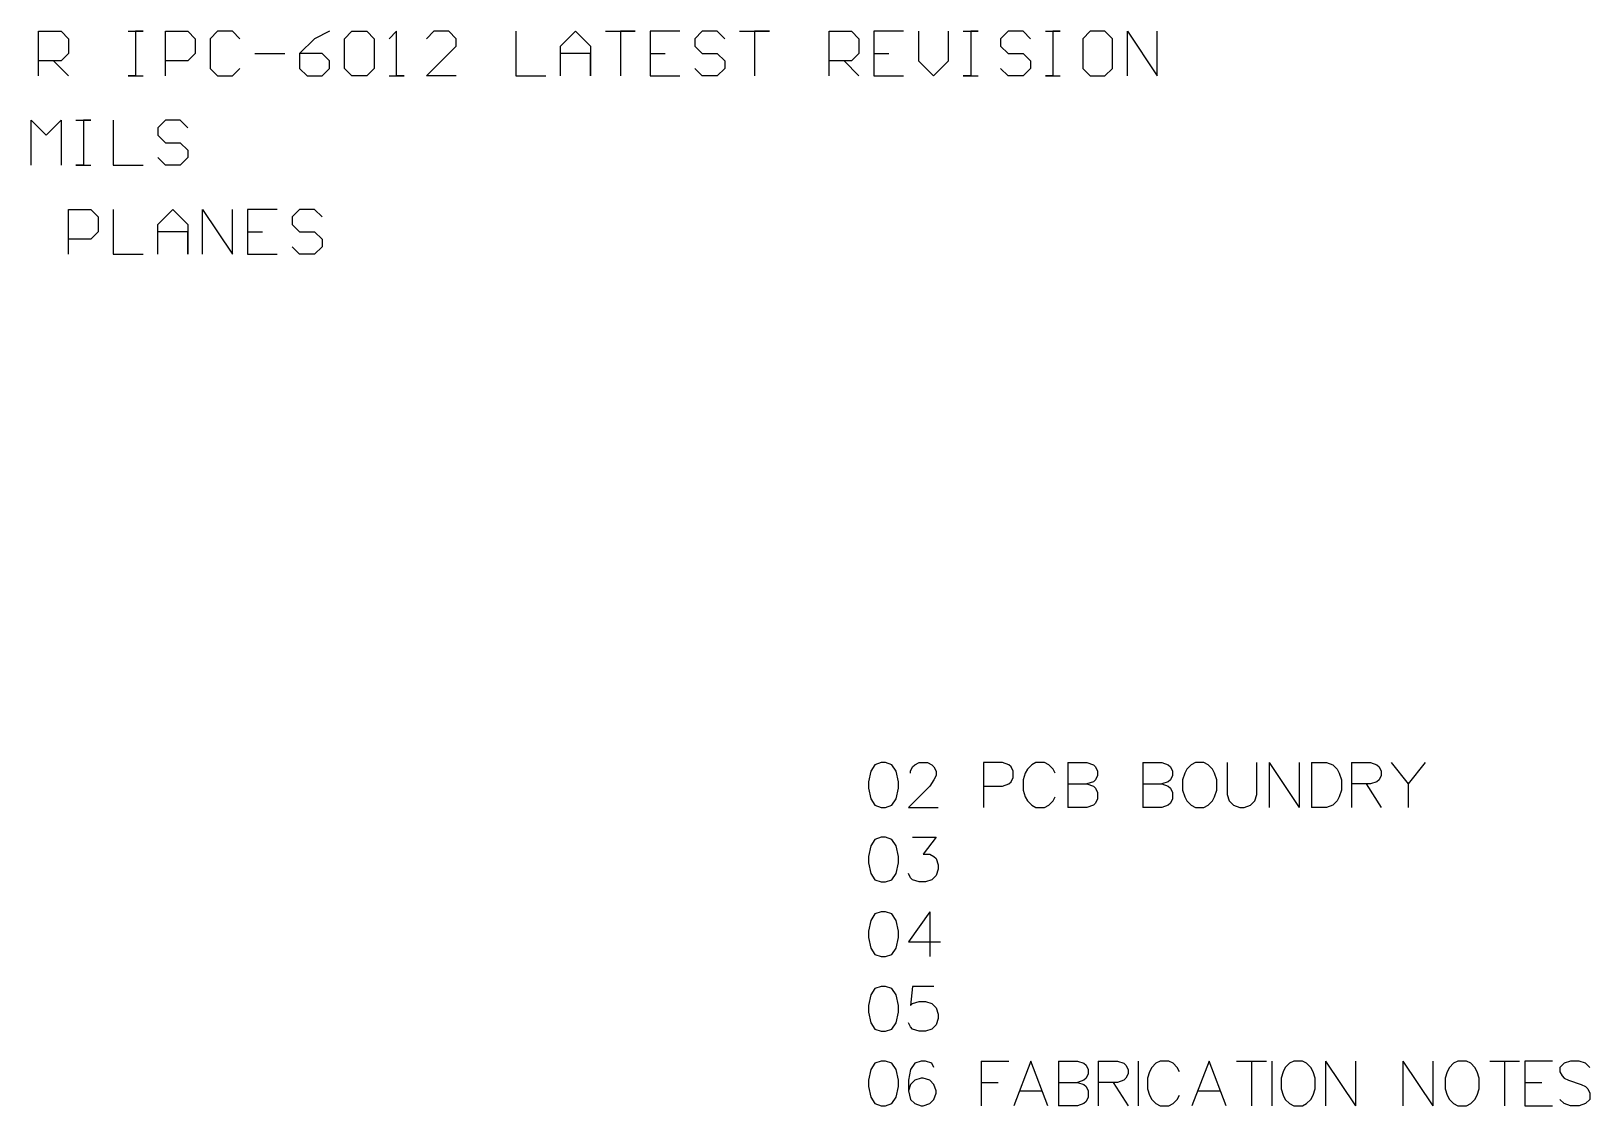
# Model space of a CAD drawing. Header units: millimetres. Extents: x 1.5 to 17.5, y 1 to 11.2.
# Drawn here: x 3.597 to 5.686, y 2.71 to 4.15 of the extents above; entities that cross this region are included whole.
import ezdxf

# ---------------------------------------------------------------- set-up
doc = ezdxf.new("R2010")
doc.units = ezdxf.units.MM
doc.header["$MEASUREMENT"] = 0
for name, color, linetype in [('Mechanical2', 216, 'Continuous'), ('Mechanical3', 76, 'Continuous'), ('Mechanical4', 56, 'Continuous'), ('Mechanical5', 56, 'Continuous'), ('Mechanical6', 56, 'Continuous')]:
    doc.layers.add(name, color=color, linetype=linetype)

msp = doc.modelspace()

# ---------------------------------------------------------------- linework, layer by layer
at = {"layer": 'Mechanical2'}
for p, q in [((4.7219, 3.1586), (4.719, 3.1443)), ((4.7276, 3.1671), (4.7219, 3.1586)), ((4.7361, 3.17), (4.7276, 3.1671)), ((4.7419, 3.17), (4.7361, 3.17)), ((4.7504, 3.1671), (4.7419, 3.17)), ((4.7561, 3.1586), (4.7504, 3.1671)), ((4.759, 3.1443), (4.7561, 3.1586)), ((4.7753, 3.1586), (4.7781, 3.1643)), ((4.7753, 3.1557), (4.7753, 3.1586)), ((4.7781, 3.1643), (4.781, 3.1671)), ((4.781, 3.1671), (4.7867, 3.17)), ((4.7867, 3.17), (4.7981, 3.17)), ((4.7981, 3.17), (4.8038, 3.1671)), ((4.8038, 3.1671), (4.8067, 3.1643)), ((4.8067, 3.1643), (4.8096, 3.1586)), ((4.8096, 3.1586), (4.8096, 3.1528)), ((4.8987, 3.17), (4.873, 3.17)), ((4.873, 3.17), (4.873, 3.11)), ((4.9072, 3.1671), (4.8987, 3.17)), ((4.9101, 3.1643), (4.9072, 3.1671)), ((4.913, 3.1586), (4.9101, 3.1643)), ((4.913, 3.15), (4.913, 3.1586)), ((4.9292, 3.1557), (4.9264, 3.1471)), ((4.9321, 3.1614), (4.9292, 3.1557)), ((4.9378, 3.1671), (4.9321, 3.1614)), ((4.9435, 3.17), (4.9378, 3.1671)), ((4.9549, 3.17), (4.9435, 3.17)), ((4.9607, 3.1671), (4.9549, 3.17)), ((4.9664, 3.1614), (4.9607, 3.1671)), ((4.9692, 3.1557), (4.9664, 3.1614)), ((4.9861, 3.17), (4.9861, 3.11)), ((4.9861, 3.17), (5.0118, 3.17)), ((5.0118, 3.17), (5.0204, 3.1671)), ((5.0204, 3.1671), (5.0232, 3.1643)), ((5.0232, 3.1643), (5.0261, 3.1586)), ((5.0261, 3.1586), (5.0261, 3.1528)), ((5.0866, 3.17), (5.0866, 3.11)), ((5.0866, 3.17), (5.1123, 3.17)), ((5.1123, 3.17), (5.1209, 3.1671)), ((5.1209, 3.1671), (5.1238, 3.1643)), ((5.1238, 3.1643), (5.1266, 3.1586)), ((5.1266, 3.1586), (5.1266, 3.1528)), ((5.1429, 3.1557), (5.1401, 3.1471)), ((5.1458, 3.1614), (5.1429, 3.1557)), ((5.1515, 3.1671), (5.1458, 3.1614)), ((5.1572, 3.17), (5.1515, 3.1671)), ((5.1686, 3.17), (5.1572, 3.17)), ((5.1743, 3.1671), (5.1686, 3.17)), ((5.18, 3.1614), (5.1743, 3.1671)), ((5.1829, 3.1557), (5.18, 3.1614)), ((5.1858, 3.1471), (5.1829, 3.1557)), ((5.1998, 3.17), (5.1998, 3.1271)), ((5.2397, 3.1271), (5.2397, 3.17)), ((5.2563, 3.17), (5.2563, 3.11)), ((5.2563, 3.17), (5.2963, 3.11)), ((5.2963, 3.17), (5.2963, 3.11)), ((5.3129, 3.17), (5.3129, 3.11)), ((5.3129, 3.17), (5.3329, 3.17)), ((5.3329, 3.17), (5.3414, 3.1671)), ((5.3414, 3.1671), (5.3472, 3.1614)), ((5.3472, 3.1614), (5.35, 3.1557)), ((5.35, 3.1557), (5.3529, 3.1471)), ((5.3663, 3.17), (5.3663, 3.11)), ((5.3663, 3.17), (5.392, 3.17)), ((5.392, 3.17), (5.4006, 3.1671)), ((5.4006, 3.1671), (5.4034, 3.1643)), ((5.4034, 3.1643), (5.4063, 3.1586)), ((5.4063, 3.1586), (5.4063, 3.1528)), ((5.4197, 3.17), (5.4426, 3.1414)), ((5.4654, 3.17), (5.4426, 3.1414)), ((4.719, 3.1443), (4.719, 3.1357)), ((4.719, 3.1357), (4.7219, 3.1214)), ((4.7561, 3.1214), (4.759, 3.1357)), ((4.759, 3.1357), (4.759, 3.1443)), ((4.801, 3.1386), (4.7724, 3.11)), ((4.8067, 3.1471), (4.801, 3.1386)), ((4.8096, 3.1528), (4.8067, 3.1471)), ((4.873, 3.1386), (4.8987, 3.1386)), ((4.8987, 3.1386), (4.9072, 3.1414)), ((4.9072, 3.1414), (4.9101, 3.1443)), ((4.9101, 3.1443), (4.913, 3.15)), ((4.9264, 3.1471), (4.9264, 3.1329)), ((4.9861, 3.1414), (5.0118, 3.1414)), ((5.0204, 3.1443), (5.0118, 3.1414)), ((5.0118, 3.1414), (5.0204, 3.1386)), ((5.0232, 3.1471), (5.0204, 3.1443)), ((5.0204, 3.1386), (5.0232, 3.1357)), ((5.0261, 3.1528), (5.0232, 3.1471)), ((5.0232, 3.1357), (5.0261, 3.13)), ((5.0866, 3.1414), (5.1123, 3.1414)), ((5.1209, 3.1443), (5.1123, 3.1414)), ((5.1123, 3.1414), (5.1209, 3.1386)), ((5.1238, 3.1471), (5.1209, 3.1443)), ((5.1209, 3.1386), (5.1238, 3.1357)), ((5.1266, 3.1528), (5.1238, 3.1471)), ((5.1238, 3.1357), (5.1266, 3.13)), ((5.1401, 3.1471), (5.1401, 3.1329)), ((5.1858, 3.1329), (5.1858, 3.1471)), ((5.3529, 3.1471), (5.3529, 3.1329)), ((5.392, 3.1414), (5.3663, 3.1414)), ((5.3863, 3.1414), (5.4063, 3.11)), ((5.4006, 3.1443), (5.392, 3.1414)), ((5.4034, 3.1471), (5.4006, 3.1443)), ((5.4063, 3.1528), (5.4034, 3.1471)), ((5.4426, 3.1414), (5.4426, 3.11)), ((4.7219, 3.1214), (4.7276, 3.1129)), ((4.7504, 3.1129), (4.7561, 3.1214)), ((4.9264, 3.1329), (4.9292, 3.1243)), ((4.9292, 3.1243), (4.9321, 3.1186)), ((4.9321, 3.1186), (4.9378, 3.1129)), ((4.9607, 3.1129), (4.9664, 3.1186)), ((4.9664, 3.1186), (4.9692, 3.1243)), ((5.0232, 3.1157), (5.0204, 3.1129)), ((5.0261, 3.1214), (5.0232, 3.1157)), ((5.0261, 3.13), (5.0261, 3.1214)), ((5.1238, 3.1157), (5.1209, 3.1129)), ((5.1266, 3.1214), (5.1238, 3.1157)), ((5.1266, 3.13), (5.1266, 3.1214)), ((5.1401, 3.1329), (5.1429, 3.1243)), ((5.1429, 3.1243), (5.1458, 3.1186)), ((5.1458, 3.1186), (5.1515, 3.1129)), ((5.1743, 3.1129), (5.18, 3.1186)), ((5.18, 3.1186), (5.1829, 3.1243)), ((5.1829, 3.1243), (5.1858, 3.1329)), ((5.1998, 3.1271), (5.2026, 3.1186)), ((5.2026, 3.1186), (5.2083, 3.1129)), ((5.2312, 3.1129), (5.2369, 3.1186)), ((5.2369, 3.1186), (5.2397, 3.1271)), ((5.3472, 3.1186), (5.3414, 3.1129)), ((5.35, 3.1243), (5.3472, 3.1186)), ((5.3529, 3.1329), (5.35, 3.1243)), ((4.7276, 3.1129), (4.7361, 3.11)), ((4.7361, 3.11), (4.7419, 3.11)), ((4.7419, 3.11), (4.7504, 3.1129)), ((4.7724, 3.11), (4.8124, 3.11)), ((4.9378, 3.1129), (4.9435, 3.11)), ((4.9435, 3.11), (4.9549, 3.11)), ((4.9549, 3.11), (4.9607, 3.1129)), ((5.0118, 3.11), (4.9861, 3.11)), ((5.0204, 3.1129), (5.0118, 3.11)), ((5.1123, 3.11), (5.0866, 3.11)), ((5.1209, 3.1129), (5.1123, 3.11)), ((5.1515, 3.1129), (5.1572, 3.11)), ((5.1572, 3.11), (5.1686, 3.11)), ((5.1686, 3.11), (5.1743, 3.1129)), ((5.2083, 3.1129), (5.2169, 3.11)), ((5.2169, 3.11), (5.2226, 3.11)), ((5.2226, 3.11), (5.2312, 3.1129)), ((5.3329, 3.11), (5.3129, 3.11)), ((5.3414, 3.1129), (5.3329, 3.11))]:
    msp.add_line(p, q, dxfattribs=at)
at = {"layer": 'Mechanical3'}
for p, q in [((4.7219, 3.0586), (4.719, 3.0443)), ((4.7276, 3.0671), (4.7219, 3.0586)), ((4.7361, 3.07), (4.7276, 3.0671)), ((4.7419, 3.07), (4.7361, 3.07)), ((4.7504, 3.0671), (4.7419, 3.07)), ((4.7561, 3.0586), (4.7504, 3.0671)), ((4.759, 3.0443), (4.7561, 3.0586)), ((4.7781, 3.07), (4.8096, 3.07)), ((4.8096, 3.07), (4.7924, 3.0471)), ((4.719, 3.0443), (4.719, 3.0357)), ((4.719, 3.0357), (4.7219, 3.0214)), ((4.7561, 3.0214), (4.759, 3.0357)), ((4.759, 3.0357), (4.759, 3.0443)), ((4.7924, 3.0471), (4.801, 3.0471)), ((4.801, 3.0471), (4.8067, 3.0443)), ((4.8067, 3.0443), (4.8096, 3.0414)), ((4.8096, 3.0414), (4.8124, 3.0329)), ((4.8124, 3.0329), (4.8124, 3.0271)), ((4.7219, 3.0214), (4.7276, 3.0129)), ((4.7276, 3.0129), (4.7361, 3.01)), ((4.7361, 3.01), (4.7419, 3.01)), ((4.7419, 3.01), (4.7504, 3.0129)), ((4.7504, 3.0129), (4.7561, 3.0214)), ((4.7753, 3.0157), (4.7724, 3.0214)), ((4.7781, 3.0129), (4.7753, 3.0157)), ((4.7867, 3.01), (4.7781, 3.0129)), ((4.7953, 3.01), (4.7867, 3.01)), ((4.8038, 3.0129), (4.7953, 3.01)), ((4.8096, 3.0186), (4.8038, 3.0129)), ((4.8124, 3.0271), (4.8096, 3.0186))]:
    msp.add_line(p, q, dxfattribs=at)
at = {"layer": 'Mechanical4'}
for p, q in [((4.7276, 2.9671), (4.7219, 2.9586)), ((4.7361, 2.97), (4.7276, 2.9671)), ((4.7419, 2.97), (4.7361, 2.97)), ((4.7504, 2.9671), (4.7419, 2.97)), ((4.7561, 2.9586), (4.7504, 2.9671)), ((4.801, 2.97), (4.7724, 2.93)), ((4.801, 2.97), (4.801, 2.91)), ((4.7219, 2.9586), (4.719, 2.9443)), ((4.759, 2.9443), (4.7561, 2.9586)), ((4.719, 2.9443), (4.719, 2.9357)), ((4.719, 2.9357), (4.7219, 2.9214)), ((4.7561, 2.9214), (4.759, 2.9357)), ((4.759, 2.9357), (4.759, 2.9443)), ((4.7724, 2.93), (4.8153, 2.93)), ((4.7219, 2.9214), (4.7276, 2.9129)), ((4.7276, 2.9129), (4.7361, 2.91)), ((4.7361, 2.91), (4.7419, 2.91)), ((4.7419, 2.91), (4.7504, 2.9129)), ((4.7504, 2.9129), (4.7561, 2.9214))]:
    msp.add_line(p, q, dxfattribs=at)
at = {"layer": 'Mechanical5'}
for p, q in [((4.7276, 2.8671), (4.7219, 2.8586)), ((4.7361, 2.87), (4.7276, 2.8671)), ((4.7419, 2.87), (4.7361, 2.87)), ((4.7504, 2.8671), (4.7419, 2.87)), ((4.7561, 2.8586), (4.7504, 2.8671)), ((4.7781, 2.87), (4.7753, 2.8443)), ((4.8067, 2.87), (4.7781, 2.87)), ((4.7219, 2.8586), (4.719, 2.8443)), ((4.719, 2.8443), (4.719, 2.8357)), ((4.759, 2.8443), (4.7561, 2.8586)), ((4.759, 2.8357), (4.759, 2.8443)), ((4.7753, 2.8443), (4.7781, 2.8471)), ((4.7781, 2.8471), (4.7867, 2.85)), ((4.7867, 2.85), (4.7953, 2.85)), ((4.7953, 2.85), (4.8038, 2.8471)), ((4.8038, 2.8471), (4.8096, 2.8414)), ((4.719, 2.8357), (4.7219, 2.8214)), ((4.7219, 2.8214), (4.7276, 2.8129)), ((4.7504, 2.8129), (4.7561, 2.8214)), ((4.7561, 2.8214), (4.759, 2.8357)), ((4.7753, 2.8157), (4.7724, 2.8214)), ((4.8096, 2.8414), (4.8124, 2.8329)), ((4.8124, 2.8271), (4.8096, 2.8186)), ((4.8124, 2.8329), (4.8124, 2.8271)), ((4.7276, 2.8129), (4.7361, 2.81)), ((4.7361, 2.81), (4.7419, 2.81)), ((4.7419, 2.81), (4.7504, 2.8129)), ((4.7781, 2.8129), (4.7753, 2.8157)), ((4.7867, 2.81), (4.7781, 2.8129)), ((4.7953, 2.81), (4.7867, 2.81)), ((4.8038, 2.8129), (4.7953, 2.81)), ((4.8096, 2.8186), (4.8038, 2.8129))]:
    msp.add_line(p, q, dxfattribs=at)
at = {"layer": 'Mechanical6'}
for p, q in [((3.6065, 4.0904), (3.6065, 4.1503)), ((3.6065, 4.1503), (3.6365, 4.1503)), ((3.6365, 4.1503), (3.6465, 4.1403)), ((3.6465, 4.1403), (3.6465, 4.1204)), ((3.7265, 4.1503), (3.7465, 4.1503)), ((3.7465, 4.1503), (3.7365, 4.1503)), ((3.7365, 4.1503), (3.7365, 4.0904)), ((3.7765, 4.0904), (3.7765, 4.1503)), ((3.7765, 4.1503), (3.8064, 4.1503)), ((3.8064, 4.1503), (3.8164, 4.1403)), ((3.8164, 4.1403), (3.8164, 4.1204)), ((3.8464, 4.1503), (3.8364, 4.1403)), ((3.8364, 4.1403), (3.8364, 4.1004)), ((3.8664, 4.1503), (3.8464, 4.1503)), ((3.8764, 4.1403), (3.8664, 4.1503)), ((3.9764, 4.1403), (3.9564, 4.1204)), ((3.9964, 4.1503), (3.9764, 4.1403)), ((4.0164, 4.1403), (4.0264, 4.1503)), ((4.0164, 4.1004), (4.0164, 4.1403)), ((4.0264, 4.1503), (4.0464, 4.1503)), ((4.0464, 4.1503), (4.0564, 4.1403)), ((4.0564, 4.1403), (4.0564, 4.1004)), ((4.0864, 4.1503), (4.0764, 4.1403)), ((4.0864, 4.0904), (4.0864, 4.1503)), ((4.1363, 4.1503), (4.1263, 4.1403)), ((4.1563, 4.1503), (4.1363, 4.1503)), ((4.1663, 4.1403), (4.1563, 4.1503)), ((4.1663, 4.1304), (4.1663, 4.1403)), ((4.2463, 4.1503), (4.2463, 4.0904)), ((4.3063, 4.1304), (4.3263, 4.1503)), ((4.3263, 4.1503), (4.3463, 4.1304)), ((4.3663, 4.1503), (4.4062, 4.1503)), ((4.4062, 4.1503), (4.3863, 4.1503)), ((4.3863, 4.1503), (4.3863, 4.0904)), ((4.4662, 4.1503), (4.4262, 4.1503)), ((4.4262, 4.1503), (4.4262, 4.0904)), ((4.4962, 4.1503), (4.4862, 4.1403)), ((4.4862, 4.1403), (4.4862, 4.1304)), ((4.5162, 4.1503), (4.4962, 4.1503)), ((4.5262, 4.1403), (4.5162, 4.1503)), ((4.5462, 4.1503), (4.5862, 4.1503)), ((4.5862, 4.1503), (4.5662, 4.1503)), ((4.5662, 4.1503), (4.5662, 4.0904)), ((4.6662, 4.0904), (4.6662, 4.1503)), ((4.6662, 4.1503), (4.6962, 4.1503)), ((4.6962, 4.1503), (4.7062, 4.1403)), ((4.7062, 4.1403), (4.7062, 4.1204)), ((4.7661, 4.1503), (4.7261, 4.1503)), ((4.7261, 4.1503), (4.7261, 4.0904)), ((4.7861, 4.1503), (4.7861, 4.1104)), ((4.8261, 4.1104), (4.8261, 4.1503)), ((4.8461, 4.1503), (4.8661, 4.1503)), ((4.8661, 4.1503), (4.8561, 4.1503)), ((4.8561, 4.1503), (4.8561, 4.0904)), ((4.9061, 4.1503), (4.8961, 4.1403)), ((4.8961, 4.1403), (4.8961, 4.1304)), ((4.9261, 4.1503), (4.9061, 4.1503)), ((4.9361, 4.1403), (4.9261, 4.1503)), ((4.9561, 4.1503), (4.9761, 4.1503)), ((4.9761, 4.1503), (4.9661, 4.1503)), ((4.9661, 4.1503), (4.9661, 4.0904)), ((5.016, 4.1503), (5.0061, 4.1403)), ((5.0061, 4.1403), (5.0061, 4.1004)), ((5.036, 4.1503), (5.016, 4.1503)), ((5.046, 4.1403), (5.036, 4.1503)), ((5.046, 4.1004), (5.046, 4.1403)), ((5.066, 4.0904), (5.066, 4.1503)), ((5.066, 4.1503), (5.106, 4.0904)), ((5.106, 4.0904), (5.106, 4.1503)), ((3.6465, 4.1204), (3.6365, 4.1104)), ((3.8164, 4.1204), (3.8064, 4.1104)), ((3.8964, 4.1204), (3.9364, 4.1204)), ((3.9564, 4.1204), (3.9564, 4.1004)), ((3.9864, 4.1204), (3.9564, 4.1204)), ((3.9964, 4.1104), (3.9864, 4.1204)), ((4.1263, 4.0904), (4.1663, 4.1304)), ((4.3063, 4.0904), (4.3063, 4.1304)), ((4.3463, 4.1204), (4.3063, 4.1204)), ((4.3463, 4.1304), (4.3463, 4.0904)), ((4.3463, 4.0904), (4.3463, 4.1204)), ((4.4262, 4.1204), (4.4462, 4.1204)), ((4.4862, 4.1304), (4.4962, 4.1204)), ((4.4962, 4.1204), (4.5162, 4.1204)), ((4.5162, 4.1204), (4.5262, 4.1104)), ((4.7062, 4.1204), (4.6962, 4.1104)), ((4.7261, 4.1204), (4.7461, 4.1204)), ((4.8961, 4.1304), (4.9061, 4.1204)), ((4.9061, 4.1204), (4.9261, 4.1204)), ((4.9261, 4.1204), (4.9361, 4.1104)), ((3.6365, 4.1104), (3.6065, 4.1104)), ((3.6265, 4.1104), (3.6465, 4.0904)), ((3.8064, 4.1104), (3.7765, 4.1104)), ((3.8364, 4.1004), (3.8464, 4.0904)), ((3.8664, 4.0904), (3.8764, 4.1004)), ((3.9564, 4.1004), (3.9664, 4.0904)), ((3.9864, 4.0904), (3.9964, 4.1004)), ((3.9964, 4.1004), (3.9964, 4.1104)), ((4.0264, 4.0904), (4.0164, 4.1004)), ((4.0564, 4.1004), (4.0464, 4.0904)), ((4.4962, 4.0904), (4.4862, 4.1004)), ((4.5262, 4.1004), (4.5162, 4.0904)), ((4.5262, 4.1104), (4.5262, 4.1004)), ((4.6962, 4.1104), (4.6662, 4.1104)), ((4.6862, 4.1104), (4.7062, 4.0904)), ((4.7861, 4.1104), (4.8061, 4.0904)), ((4.8061, 4.0904), (4.8261, 4.1104)), ((4.9061, 4.0904), (4.8961, 4.1004)), ((4.9361, 4.1004), (4.9261, 4.0904)), ((4.9361, 4.1104), (4.9361, 4.1004)), ((5.0061, 4.1004), (5.016, 4.0904)), ((5.036, 4.0904), (5.046, 4.1004)), ((3.7365, 4.0904), (3.7265, 4.0904)), ((3.7265, 4.0904), (3.7465, 4.0904)), ((3.8464, 4.0904), (3.8664, 4.0904)), ((3.9664, 4.0904), (3.9864, 4.0904)), ((4.0464, 4.0904), (4.0264, 4.0904)), ((4.0764, 4.0904), (4.0963, 4.0904)), ((4.0963, 4.0904), (4.0864, 4.0904)), ((4.1663, 4.0904), (4.1263, 4.0904)), ((4.2463, 4.0904), (4.2863, 4.0904)), ((4.4262, 4.0904), (4.4662, 4.0904)), ((4.5162, 4.0904), (4.4962, 4.0904)), ((4.7261, 4.0904), (4.7661, 4.0904)), ((4.8561, 4.0904), (4.8461, 4.0904)), ((4.8461, 4.0904), (4.8661, 4.0904)), ((4.9261, 4.0904), (4.9061, 4.0904)), ((4.9661, 4.0904), (4.9561, 4.0904)), ((4.9561, 4.0904), (4.9761, 4.0904)), ((5.016, 4.0904), (5.036, 4.0904)), ((3.5965, 3.9709), (3.5965, 4.0309)), ((3.5965, 4.0309), (3.6165, 4.0109)), ((3.6165, 4.0109), (3.6365, 4.0309)), ((3.6365, 4.0309), (3.6365, 3.9709)), ((3.6565, 4.0309), (3.6765, 4.0309)), ((3.6765, 4.0309), (3.6665, 4.0309)), ((3.6665, 4.0309), (3.6665, 3.9709)), ((3.7065, 4.0309), (3.7065, 3.9709)), ((3.7765, 4.0309), (3.7665, 4.0209)), ((3.7665, 4.0209), (3.7665, 4.0109)), ((3.7964, 4.0309), (3.7765, 4.0309)), ((3.8064, 4.0209), (3.7964, 4.0309)), ((3.7665, 4.0109), (3.7765, 4.0009)), ((3.7765, 4.0009), (3.7964, 4.0009)), ((3.7964, 4.0009), (3.8064, 3.9909)), ((3.8064, 3.9909), (3.8064, 3.9809)), ((3.6665, 3.9709), (3.6565, 3.9709)), ((3.6565, 3.9709), (3.6765, 3.9709)), ((3.7065, 3.9709), (3.7465, 3.9709)), ((3.7765, 3.9709), (3.7665, 3.9809)), ((3.7964, 3.9709), (3.7765, 3.9709)), ((3.8064, 3.9809), (3.7964, 3.9709)), ((3.6465, 3.8514), (3.6465, 3.9114)), ((3.6465, 3.9114), (3.6765, 3.9114)), ((3.6765, 3.9114), (3.6865, 3.9014)), ((3.7065, 3.9114), (3.7065, 3.8514)), ((3.7665, 3.8914), (3.7864, 3.9114)), ((3.7864, 3.9114), (3.8064, 3.8914)), ((3.8264, 3.8514), (3.8264, 3.9114)), ((3.8264, 3.9114), (3.8664, 3.8514)), ((3.8664, 3.8514), (3.8664, 3.9114)), ((3.9264, 3.9114), (3.8864, 3.9114)), ((3.8864, 3.9114), (3.8864, 3.8514)), ((3.9564, 3.9114), (3.9464, 3.9014)), ((3.9764, 3.9114), (3.9564, 3.9114)), ((3.9864, 3.9014), (3.9764, 3.9114)), ((3.6865, 3.9014), (3.6865, 3.8814)), ((3.7665, 3.8514), (3.7665, 3.8914)), ((3.8064, 3.8914), (3.8064, 3.8514)), ((3.9464, 3.9014), (3.9464, 3.8914)), ((3.9464, 3.8914), (3.9564, 3.8814)), ((3.6765, 3.8714), (3.6465, 3.8714)), ((3.6865, 3.8814), (3.6765, 3.8714)), ((3.8064, 3.8814), (3.7665, 3.8814)), ((3.8064, 3.8514), (3.8064, 3.8814)), ((3.8864, 3.8814), (3.9064, 3.8814)), ((3.9564, 3.8814), (3.9764, 3.8814)), ((3.9764, 3.8814), (3.9864, 3.8714)), ((3.9864, 3.8714), (3.9864, 3.8614)), ((3.7065, 3.8514), (3.7465, 3.8514)), ((3.8864, 3.8514), (3.9264, 3.8514)), ((3.9564, 3.8514), (3.9464, 3.8614)), ((3.9764, 3.8514), (3.9564, 3.8514)), ((3.9864, 3.8614), (3.9764, 3.8514)), ((4.7219, 2.7586), (4.719, 2.7443)), ((4.7276, 2.7671), (4.7219, 2.7586)), ((4.7361, 2.77), (4.7276, 2.7671)), ((4.7419, 2.77), (4.7361, 2.77)), ((4.7504, 2.7671), (4.7419, 2.77)), ((4.7561, 2.7586), (4.7504, 2.7671)), ((4.759, 2.7443), (4.7561, 2.7586)), ((4.7753, 2.7586), (4.7724, 2.7443)), ((4.781, 2.7671), (4.7753, 2.7586)), ((4.7896, 2.77), (4.781, 2.7671)), ((4.7953, 2.77), (4.7896, 2.77)), ((4.8038, 2.7671), (4.7953, 2.77)), ((4.8067, 2.7614), (4.8038, 2.7671)), ((4.8698, 2.77), (4.8698, 2.71)), ((4.8698, 2.77), (4.907, 2.77)), ((4.9367, 2.77), (4.9138, 2.71)), ((4.9595, 2.71), (4.9367, 2.77)), ((4.9735, 2.77), (4.9735, 2.71)), ((4.9735, 2.77), (4.9992, 2.77)), ((4.9992, 2.77), (5.0078, 2.7671)), ((5.0078, 2.7671), (5.0107, 2.7643)), ((5.0107, 2.7643), (5.0135, 2.7586)), ((5.0135, 2.7586), (5.0135, 2.7528)), ((5.0269, 2.77), (5.0269, 2.71)), ((5.0269, 2.77), (5.0526, 2.77)), ((5.0526, 2.77), (5.0612, 2.7671)), ((5.0612, 2.7671), (5.0641, 2.7643)), ((5.0641, 2.7643), (5.0669, 2.7586)), ((5.0669, 2.7586), (5.0669, 2.7528)), ((5.0804, 2.77), (5.0804, 2.71)), ((5.0986, 2.7614), (5.0958, 2.7557)), ((5.1043, 2.7671), (5.0986, 2.7614)), ((5.1101, 2.77), (5.1043, 2.7671)), ((5.1215, 2.77), (5.1101, 2.77)), ((5.1272, 2.7671), (5.1215, 2.77)), ((5.1329, 2.7614), (5.1272, 2.7671)), ((5.1358, 2.7557), (5.1329, 2.7614)), ((5.1755, 2.77), (5.1526, 2.71)), ((5.1983, 2.71), (5.1755, 2.77)), ((5.2123, 2.77), (5.2523, 2.77)), ((5.2323, 2.77), (5.2323, 2.71)), ((5.2595, 2.77), (5.2595, 2.71)), ((5.2777, 2.7614), (5.2749, 2.7557)), ((5.2835, 2.7671), (5.2777, 2.7614)), ((5.2892, 2.77), (5.2835, 2.7671)), ((5.3006, 2.77), (5.2892, 2.77)), ((5.3063, 2.7671), (5.3006, 2.77)), ((5.312, 2.7614), (5.3063, 2.7671)), ((5.3149, 2.7557), (5.312, 2.7614)), ((5.3317, 2.77), (5.3317, 2.71)), ((5.3317, 2.77), (5.3717, 2.71)), ((5.3717, 2.77), (5.3717, 2.71)), ((5.4354, 2.77), (5.4354, 2.71)), ((5.4354, 2.77), (5.4754, 2.71)), ((5.4754, 2.77), (5.4754, 2.71)), ((5.4977, 2.7614), (5.4948, 2.7557)), ((5.5034, 2.7671), (5.4977, 2.7614)), ((5.5091, 2.77), (5.5034, 2.7671)), ((5.5205, 2.77), (5.5091, 2.77)), ((5.5263, 2.7671), (5.5205, 2.77)), ((5.532, 2.7614), (5.5263, 2.7671)), ((5.5348, 2.7557), (5.532, 2.7614)), ((5.5517, 2.77), (5.5917, 2.77)), ((5.5717, 2.77), (5.5717, 2.71)), ((5.6359, 2.77), (5.5988, 2.77)), ((5.5988, 2.77), (5.5988, 2.71)), ((5.6517, 2.7671), (5.6459, 2.7614)), ((5.6459, 2.7614), (5.6459, 2.7557)), ((5.6602, 2.77), (5.6517, 2.7671)), ((5.6717, 2.77), (5.6602, 2.77)), ((5.6802, 2.7671), (5.6717, 2.77)), ((5.6859, 2.7614), (5.6802, 2.7671)), ((4.719, 2.7443), (4.719, 2.7357)), ((4.759, 2.7357), (4.759, 2.7443)), ((4.7724, 2.7443), (4.7724, 2.73)), ((4.7753, 2.7386), (4.7724, 2.73)), ((4.781, 2.7443), (4.7753, 2.7386)), ((4.7896, 2.7471), (4.781, 2.7443)), ((4.7924, 2.7471), (4.7896, 2.7471)), ((4.801, 2.7443), (4.7924, 2.7471)), ((4.8067, 2.7386), (4.801, 2.7443)), ((4.8096, 2.73), (4.8067, 2.7386)), ((4.8698, 2.7414), (4.8927, 2.7414)), ((4.9735, 2.7414), (4.9992, 2.7414)), ((5.0078, 2.7443), (4.9992, 2.7414)), ((4.9992, 2.7414), (5.0078, 2.7386)), ((5.0107, 2.7471), (5.0078, 2.7443)), ((5.0078, 2.7386), (5.0107, 2.7357)), ((5.0135, 2.7528), (5.0107, 2.7471)), ((5.0526, 2.7414), (5.0269, 2.7414)), ((5.0469, 2.7414), (5.0669, 2.71)), ((5.0612, 2.7443), (5.0526, 2.7414)), ((5.0641, 2.7471), (5.0612, 2.7443)), ((5.0669, 2.7528), (5.0641, 2.7471)), ((5.0958, 2.7557), (5.0929, 2.7471)), ((5.0929, 2.7471), (5.0929, 2.7329)), ((5.2749, 2.7557), (5.272, 2.7471)), ((5.272, 2.7471), (5.272, 2.7329)), ((5.3177, 2.7471), (5.3149, 2.7557)), ((5.3177, 2.7329), (5.3177, 2.7471)), ((5.4948, 2.7557), (5.492, 2.7471)), ((5.492, 2.7471), (5.492, 2.7329)), ((5.5377, 2.7471), (5.5348, 2.7557)), ((5.5377, 2.7329), (5.5377, 2.7471)), ((5.5988, 2.7414), (5.6217, 2.7414)), ((5.6459, 2.7557), (5.6488, 2.75)), ((5.6488, 2.75), (5.6517, 2.7471)), ((5.6517, 2.7471), (5.6574, 2.7443)), ((5.6574, 2.7443), (5.6745, 2.7386)), ((5.6745, 2.7386), (5.6802, 2.7357)), ((4.719, 2.7357), (4.7219, 2.7214)), ((4.7219, 2.7214), (4.7276, 2.7129)), ((4.7504, 2.7129), (4.7561, 2.7214)), ((4.7561, 2.7214), (4.759, 2.7357)), ((4.7724, 2.73), (4.7753, 2.7186)), ((4.7753, 2.7186), (4.781, 2.7129)), ((4.801, 2.7129), (4.8067, 2.7186)), ((4.8067, 2.7186), (4.8096, 2.7271)), ((4.8096, 2.7271), (4.8096, 2.73)), ((4.9224, 2.73), (4.951, 2.73)), ((5.0107, 2.7357), (5.0135, 2.73)), ((5.0135, 2.7214), (5.0107, 2.7157)), ((5.0135, 2.73), (5.0135, 2.7214)), ((5.0929, 2.7329), (5.0958, 2.7243)), ((5.0958, 2.7243), (5.0986, 2.7186)), ((5.0986, 2.7186), (5.1043, 2.7129)), ((5.1272, 2.7129), (5.1329, 2.7186)), ((5.1329, 2.7186), (5.1358, 2.7243)), ((5.1612, 2.73), (5.1898, 2.73)), ((5.272, 2.7329), (5.2749, 2.7243)), ((5.2749, 2.7243), (5.2777, 2.7186)), ((5.2777, 2.7186), (5.2835, 2.7129)), ((5.3063, 2.7129), (5.312, 2.7186)), ((5.312, 2.7186), (5.3149, 2.7243)), ((5.3149, 2.7243), (5.3177, 2.7329)), ((5.492, 2.7329), (5.4948, 2.7243)), ((5.4948, 2.7243), (5.4977, 2.7186)), ((5.4977, 2.7186), (5.5034, 2.7129)), ((5.5263, 2.7129), (5.532, 2.7186)), ((5.532, 2.7186), (5.5348, 2.7243)), ((5.5348, 2.7243), (5.5377, 2.7329)), ((5.6517, 2.7129), (5.6459, 2.7186)), ((5.6802, 2.7357), (5.6831, 2.7329)), ((5.6859, 2.7186), (5.6802, 2.7129)), ((5.6831, 2.7329), (5.6859, 2.7271)), ((5.6859, 2.7271), (5.6859, 2.7186)), ((4.7276, 2.7129), (4.7361, 2.71)), ((4.7361, 2.71), (4.7419, 2.71)), ((4.7419, 2.71), (4.7504, 2.7129)), ((4.781, 2.7129), (4.7896, 2.71)), ((4.7896, 2.71), (4.7924, 2.71)), ((4.7924, 2.71), (4.801, 2.7129)), ((4.9992, 2.71), (4.9735, 2.71)), ((5.0078, 2.7129), (4.9992, 2.71)), ((5.0107, 2.7157), (5.0078, 2.7129)), ((5.1043, 2.7129), (5.1101, 2.71)), ((5.1101, 2.71), (5.1215, 2.71)), ((5.1215, 2.71), (5.1272, 2.7129)), ((5.2835, 2.7129), (5.2892, 2.71)), ((5.2892, 2.71), (5.3006, 2.71)), ((5.3006, 2.71), (5.3063, 2.7129)), ((5.5034, 2.7129), (5.5091, 2.71)), ((5.5091, 2.71), (5.5205, 2.71)), ((5.5205, 2.71), (5.5263, 2.7129)), ((5.5988, 2.71), (5.6359, 2.71)), ((5.6602, 2.71), (5.6517, 2.7129)), ((5.6717, 2.71), (5.6602, 2.71)), ((5.6802, 2.7129), (5.6717, 2.71))]:
    msp.add_line(p, q, dxfattribs=at)

doc.saveas('drawing.dxf')
